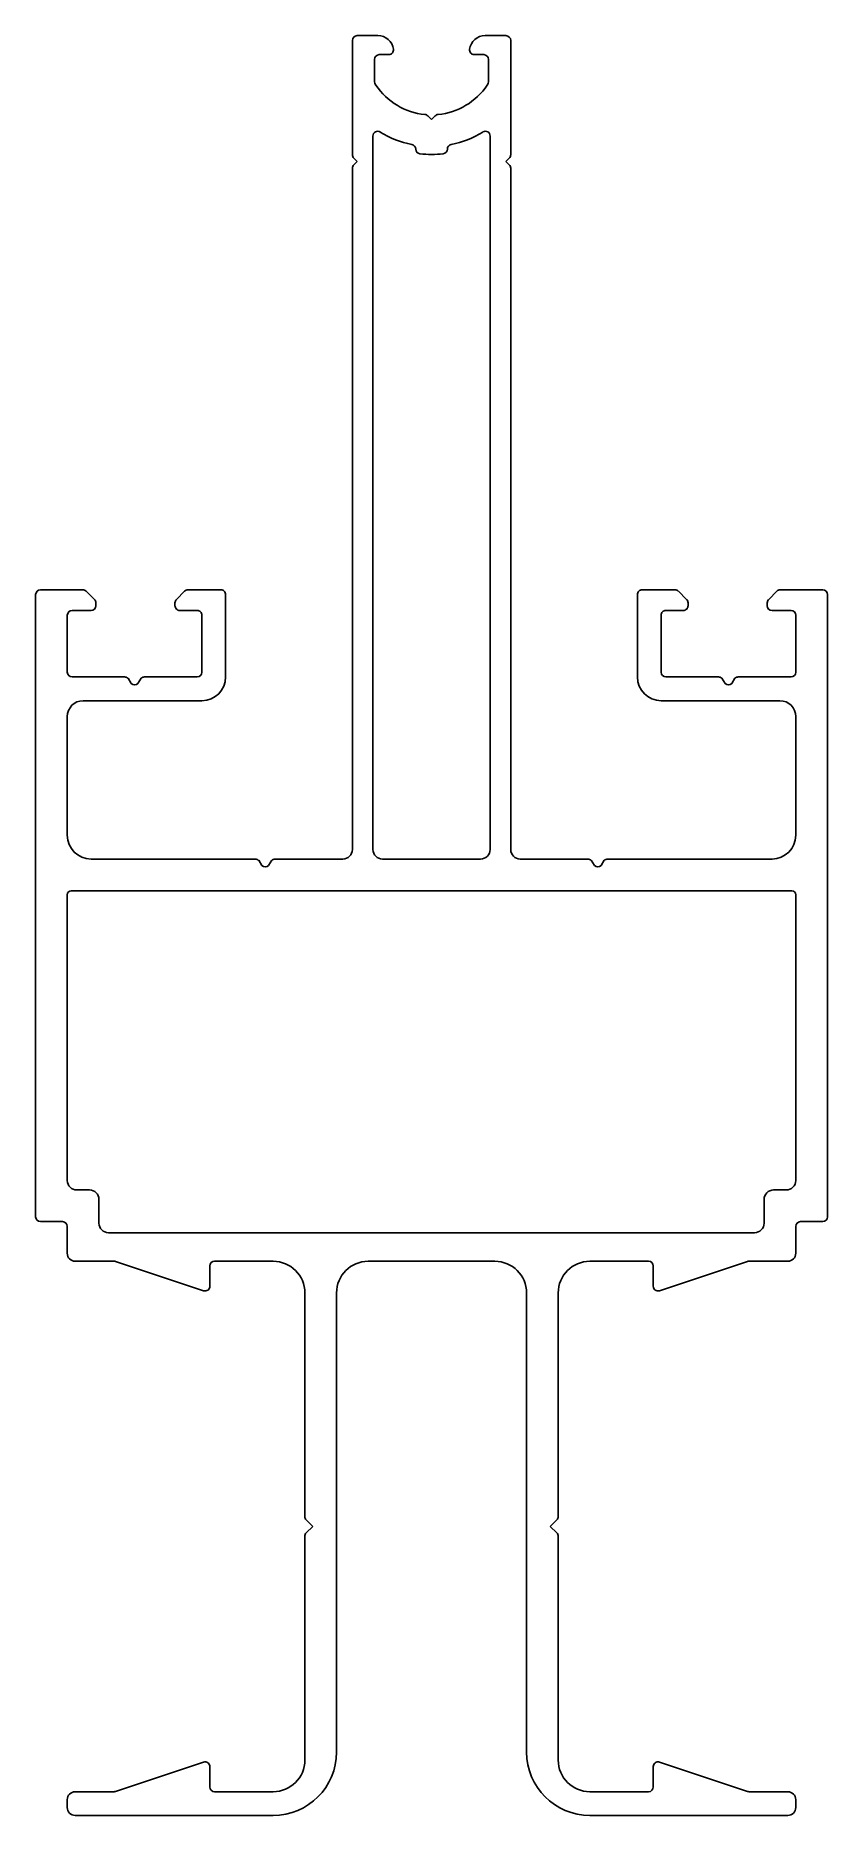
# Model space of a CAD drawing. Extents: x 730 to 780, y 555 to 667.
import ezdxf

# ---------------------------------------------------------------- set-up
doc = ezdxf.new("R2010")
doc.units = 0
doc.layers.get('0').update_dxf_attribs({"linetype": 'CONTINUOUS'})

msp = doc.modelspace()

# ---------------------------------------------------------------- linework, layer by layer
at = {"color": 0}
for p, q in [((749.79, 667.18), (749.79, 659.96)), ((751.4, 667.48), (750.09, 667.48)), ((759.49, 667.48), (758.18, 667.48)), ((759.79, 659.96), (759.79, 667.18)), ((751.19, 664.63), (751.19, 665.98)), ((751.49, 666.28), (752.09, 666.28)), ((757.49, 666.28), (758.09, 666.28)), ((758.39, 665.98), (758.39, 664.63)), ((754.79, 662.18), (754.55, 662.42)), ((755.02, 662.42), (754.79, 662.18)), ((751.09, 661.14), (751.09, 616.08)), ((758.49, 616.08), (758.49, 661.14)), ((753.79, 660.32), (753.79, 660.31)), ((755.79, 660.31), (755.79, 660.32)), ((749.79, 659.11), (749.79, 616.08)), ((749.88, 659.74), (750.09, 659.53)), ((750.09, 659.53), (749.88, 659.32)), ((759.49, 659.53), (759.7, 659.74)), ((759.7, 659.32), (759.49, 659.53)), ((759.79, 616.08), (759.79, 659.11)), ((729.79, 592.88), (729.79, 632.18)), ((732.76, 632.48), (730.09, 632.48)), ((733.5, 631.87), (732.98, 632.4)), ((739.2, 632.39), (738.68, 631.87)), ((741.49, 632.48), (739.41, 632.48)), ((741.79, 626.98), (741.79, 632.18)), ((767.79, 632.18), (767.79, 626.98)), ((770.16, 632.48), (768.09, 632.48)), ((770.9, 631.87), (770.38, 632.39)), ((776.6, 632.4), (776.08, 631.87)), ((779.49, 632.48), (776.81, 632.48)), ((779.79, 632.18), (779.79, 592.88)), ((731.79, 627.28), (731.79, 630.88)), ((732.09, 631.18), (733.29, 631.18)), ((733.59, 631.48), (733.59, 631.66)), ((738.59, 631.66), (738.59, 631.48)), ((738.89, 631.18), (739.99, 631.18)), ((740.29, 630.88), (740.29, 627.28)), ((769.29, 627.28), (769.29, 630.88)), ((769.59, 631.18), (770.69, 631.18)), ((770.99, 631.48), (770.99, 631.66)), ((775.99, 631.66), (775.99, 631.48)), ((776.29, 631.18), (777.49, 631.18)), ((777.79, 630.88), (777.79, 627.28)), ((735.41, 626.98), (732.09, 626.98)), ((735.83, 626.57), (735.63, 626.9)), ((736.45, 626.9), (736.25, 626.57)), ((739.99, 626.98), (736.66, 626.98)), ((772.91, 626.98), (769.59, 626.98)), ((773.33, 626.57), (773.13, 626.9)), ((773.95, 626.9), (773.75, 626.57)), ((777.49, 626.98), (774.16, 626.98)), ((732.79, 625.48), (740.29, 625.48)), ((769.29, 625.48), (776.79, 625.48)), ((731.79, 616.98), (731.79, 624.48)), ((777.79, 624.48), (777.79, 616.98)), ((743.66, 615.48), (733.29, 615.48)), ((744.08, 615.07), (743.88, 615.4)), ((744.7, 615.4), (744.5, 615.07)), ((749.19, 615.48), (744.91, 615.48)), ((751.69, 615.48), (757.89, 615.48)), ((764.66, 615.48), (760.39, 615.48)), ((765.08, 615.07), (764.88, 615.4)), ((765.7, 615.4), (765.5, 615.07)), ((776.29, 615.48), (765.91, 615.48)), ((731.79, 613.23), (731.79, 595.18)), ((777.54, 613.48), (732.04, 613.48)), ((777.79, 595.18), (777.79, 613.23)), ((732.39, 594.58), (733.19, 594.58)), ((733.79, 593.98), (733.79, 592.48)), ((775.79, 593.98), (775.79, 592.48)), ((777.19, 594.58), (776.39, 594.58)), ((731.49, 592.58), (730.09, 592.58)), ((779.49, 592.58), (778.09, 592.58)), ((731.79, 590.58), (731.79, 592.28)), ((734.39, 591.88), (775.19, 591.88)), ((777.79, 592.28), (777.79, 590.58)), ((734.74, 590.08), (732.29, 590.08)), ((740.39, 588.22), (734.83, 590.07)), ((740.79, 589.78), (740.79, 588.5)), ((744.79, 590.08), (741.09, 590.08)), ((758.79, 590.08), (750.79, 590.08)), ((768.49, 590.08), (764.79, 590.08)), ((768.79, 588.5), (768.79, 589.78)), ((774.74, 590.07), (769.18, 588.22)), ((777.29, 590.08), (774.84, 590.08)), ((746.79, 573.96), (746.79, 588.08)), ((748.79, 588.08), (748.79, 559.08)), ((760.79, 559.08), (760.79, 588.08)), ((762.79, 588.08), (762.79, 573.96)), ((747.29, 573.33), (746.88, 573.75)), ((746.88, 572.92), (747.29, 573.33)), ((762.7, 573.75), (762.29, 573.33)), ((762.29, 573.33), (762.7, 572.92)), ((746.79, 558.58), (746.79, 572.71)), ((762.79, 572.71), (762.79, 558.58)), ((734.83, 556.6), (740.39, 558.45)), ((740.79, 558.17), (740.79, 556.88)), ((768.79, 556.88), (768.79, 558.17)), ((769.18, 558.45), (774.74, 556.6)), ((732.29, 556.58), (734.74, 556.58)), ((741.09, 556.58), (744.79, 556.58)), ((764.79, 556.58), (768.49, 556.58)), ((774.84, 556.58), (777.29, 556.58)), ((731.79, 555.58), (731.79, 556.08)), ((777.79, 556.08), (777.79, 555.58)), ((744.79, 555.08), (732.29, 555.08)), ((777.29, 555.08), (764.79, 555.08))]:
    msp.add_line(p, q, dxfattribs=at)
for centre, radius, start, end in [((750.09, 667.18), 0.3, 90, 180), ((751.4, 666.48), 1, 8.2132, 90), ((752.09, 666.58), 0.298, 269.5855, 8.6277), ((758.18, 666.48), 1, 90, 171.7868), ((757.49, 666.58), 0.301, 172.0597, 269.7271), ((759.49, 667.18), 0.3, 0, 90), ((751.49, 665.98), 0.3, 90, 180), ((758.09, 665.98), 0.3, 0, 90), ((751.69, 664.63), 0.5, 180, 214.0164), ((754.79, 666.72), 4.24, 214.0164, 264.3591), ((754.79, 666.72), 4.24, 275.6409, 325.9836), ((757.89, 664.63), 0.5, 325.9836, 0), ((754.34, 662.2), 0.3, 45, 84.3591), ((755.23, 662.2), 0.3, 95.6409, 135), ((751.39, 661.14), 0.3, 58.676, 180), ((754.79, 666.72), 6.24, 238.676, 258.5346), ((754.79, 666.72), 6.24, 281.4654, 301.324), ((758.19, 661.14), 0.3, 0, 121.324), ((750.09, 659.96), 0.3, 180, 225), ((753.49, 660.31), 0.3, 0, 78.5346), ((754.09, 660.32), 0.3, 180, 263.7599), ((754.79, 666.72), 6.74, 263.7599, 276.2401), ((755.49, 660.32), 0.3, 276.2401, 0), ((756.09, 660.31), 0.3, 101.4654, 180), ((759.49, 659.96), 0.3, 315, 0), ((750.09, 659.11), 0.3, 135, 180), ((759.49, 659.11), 0.3, 0, 45), ((730.09, 632.18), 0.3, 90, 180), ((732.76, 632.18), 0.3, 45, 90), ((733.29, 631.66), 0.3, 360, 45), ((738.89, 631.66), 0.3, 135, 180), ((739.41, 632.18), 0.3, 90.0596, 135), ((741.49, 632.18), 0.3, 0, 90.0596), ((768.09, 632.18), 0.3, 89.9404, 180), ((770.16, 632.18), 0.3, 45, 89.9404), ((770.69, 631.66), 0.3, 360, 45), ((776.29, 631.66), 0.3, 135, 180), ((776.81, 632.18), 0.3, 90, 135), ((779.49, 632.18), 0.3, 0, 90), ((732.09, 630.88), 0.3, 90, 180), ((733.29, 631.48), 0.3, 270, 360), ((738.89, 631.48), 0.3, 180, 270.0983), ((739.99, 630.88), 0.3, 0, 90.0983), ((769.59, 630.88), 0.3, 89.9017, 180), ((770.69, 631.48), 0.3, 269.9017, 360), ((776.29, 631.48), 0.3, 180, 270), ((777.49, 630.88), 0.3, 0, 90), ((732.09, 627.28), 0.3, 180, 270), ((739.99, 627.28), 0.3, 270, 0), ((769.59, 627.28), 0.3, 180, 270), ((777.49, 627.28), 0.3, 270, 0), ((735.41, 626.68), 0.3, 45, 90), ((736.04, 626.78), 0.3, 225, 315), ((736.66, 626.68), 0.3, 90, 135), ((740.29, 626.98), 1.5, 270, 0), ((769.29, 626.98), 1.5, 180, 270), ((772.91, 626.68), 0.3, 45, 90), ((773.54, 626.78), 0.3, 225, 315), ((774.16, 626.68), 0.3, 90, 135), ((732.79, 624.48), 1, 90, 180), ((776.79, 624.48), 1, 0, 90), ((733.29, 616.98), 1.5, 180, 270), ((749.19, 616.08), 0.6, 270, 0), ((751.69, 616.08), 0.6, 180, 270), ((757.89, 616.08), 0.6, 270, 0), ((760.39, 616.08), 0.6, 180, 270), ((776.29, 616.98), 1.5, 270, 0), ((743.66, 615.18), 0.3, 45, 90), ((744.29, 615.28), 0.3, 225, 315), ((744.91, 615.18), 0.3, 90, 135), ((764.66, 615.18), 0.3, 45, 90), ((765.29, 615.28), 0.3, 225, 315), ((765.91, 615.18), 0.3, 90, 135), ((732.04, 613.23), 0.25, 90, 180), ((777.54, 613.23), 0.25, 0, 90), ((732.39, 595.18), 0.6, 180.0001, 270), ((777.19, 595.18), 0.6, 270, 359.9999), ((733.19, 593.98), 0.6, 0, 90), ((776.39, 593.98), 0.6, 90, 180), ((730.09, 592.88), 0.3, 180, 270), ((731.49, 592.28), 0.3, 0, 90), ((734.39, 592.48), 0.6, 180, 270), ((775.19, 592.48), 0.6, 270, 0), ((778.09, 592.28), 0.3, 90, 180), ((779.49, 592.88), 0.3, 270, 360), ((732.29, 590.58), 0.5, 180, 270), ((777.29, 590.58), 0.5, 270, 0), ((734.74, 589.78), 0.3, 71.5651, 90), ((741.09, 589.78), 0.3, 90, 180), ((744.79, 588.08), 2, 0, 90), ((750.79, 588.08), 2, 90, 180), ((758.79, 588.08), 2, 0, 90), ((764.79, 588.08), 2, 90, 180), ((768.49, 589.78), 0.3, 0, 90), ((774.84, 589.78), 0.3, 90, 108.4349), ((740.49, 588.5), 0.3, 251.5651, 360), ((769.09, 588.5), 0.3, 180, 288.4349), ((747.09, 573.96), 0.3, 180, 225), ((762.49, 573.96), 0.3, 315, 0), ((747.09, 572.71), 0.3, 135, 180), ((762.49, 572.71), 0.3, 0, 45), ((744.79, 559.08), 4, 270, 0), ((764.79, 559.08), 4, 180, 270), ((740.49, 558.17), 0.3, 0, 108.4349), ((744.79, 558.58), 2, 270, 0), ((764.79, 558.58), 2, 180, 270), ((769.09, 558.17), 0.3, 71.5651, 180), ((732.29, 556.08), 0.5, 90, 180), ((734.74, 556.88), 0.3, 270, 288.4349), ((741.09, 556.88), 0.3, 180, 270), ((768.49, 556.88), 0.3, 270, 0), ((774.84, 556.88), 0.3, 251.5651, 270), ((777.29, 556.08), 0.5, 360, 90), ((732.29, 555.58), 0.5, 180, 270), ((777.29, 555.58), 0.5, 270, 360)]:
    msp.add_arc(centre, radius, start, end, dxfattribs=at)

doc.saveas('drawing.dxf')
